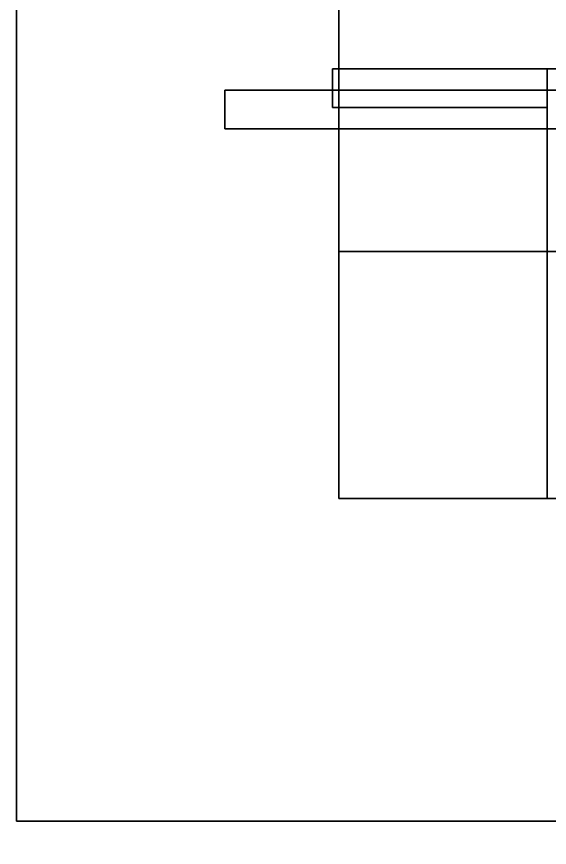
# Model space of a CAD drawing. Extents: x 0 to 6014, y -2453 to 0.
# Drawn here: x 0 to 248, y -1852.3 to -1465.7 of the extents above; entities that cross this region are included whole.
import ezdxf

# ---------------------------------------------------------------- set-up
doc = ezdxf.new("R2010")
doc.units = 0
for name, color, linetype in [('LAYER0', 7, 'CONTINUOUS'), ('LAYER1', 7, 'CONTINUOUS'), ('LAYER506', 254, 'CONTINUOUS'), ('LAYER573', 7, 'CONTINUOUS'), ('LAYER633', 254, 'CONTINUOUS'), ('LAYER697', 7, 'CONTINUOUS')]:
    doc.layers.add(name, color=color, linetype=linetype)

msp = doc.modelspace()

# ---------------------------------------------------------------- linework, layer by layer
at = {"layer": 'LAYER0'}
for points, invisible_edges in [([(1065, -10), (0, -1840), (0, -10), (1065, -10)], 1), ([(0, -1840), (1065, -10), (1065, -265), (0, -1840)], 5), ([(0, -10, 5), (0, -1840), (0, -1840, 5), (0, -10, 5)], 1), ([(0, -1840), (0, -10, 5), (0, -10), (0, -1840)], 1), ([(2107, -1840, 5), (0, -10, 5), (0, -1840, 5), (2107, -1840, 5)], 1), ([(0, -10, 5), (2107, -1840, 5), (1065, -265, 5), (0, -10, 5)], 7), ([(0, -1840), (1065, -265), (2107, -1840), (0, -1840)], 3), ([(2107, -1840, 5), (0, -1840), (2107, -1840), (2107, -1840, 5)], 1), ([(0, -1840), (2107, -1840, 5), (0, -1840, 5), (0, -1840)], 1)]:
    msp.add_3dface(points, dxfattribs=dict(at, invisible_edges=invisible_edges))
at = {"layer": 'LAYER1'}
for points, invisible_edges in [([(0, -10, 5), (150, -160, 5), (0, -1840, 5), (0, -10, 5)], 3), ([(0, -1840, 5), (0, -1415, 1055), (0, -10, 5), (0, -1840, 5)], 3), ([(0, -1415, 2105), (0, -1840, 2334), (0, -10, 2334), (0, -1415, 2105)], 5), ([(150, -1690, 5), (0, -1840, 5), (150, -160, 5), (150, -1690, 5)], 3), ([(150, -1690, 2334), (150, -1415, 2105), (150, -160, 2334), (150, -1690, 2334)], 3), ([(150, -1415, 1055), (150, -1690, 5), (150, -160, 5), (150, -1415, 1055)], 5), ([(0, -1415, 1055), (0, -1840, 5), (0, -1415, 2105), (0, -1415, 1055)], 3), ([(0, -1840, 2334), (0, -1415, 2105), (0, -1840, 5), (0, -1840, 2334)], 3), ([(150, -1415, 2105), (150, -1690, 2334), (150, -1415, 1055), (150, -1415, 2105)], 3), ([(150, -1690, 5), (150, -1415, 1055), (150, -1690, 2334), (150, -1690, 5)], 3), ([(0, -1840, 5), (150, -1690, 5), (2107, -1840, 5), (0, -1840, 5)], 3), ([(2107, -1840, 5), (150, -1690, 5), (2257, -1690, 5), (2107, -1840, 5)], 5), ([(150, -1690, 2334), (2257, -1690, 5), (150, -1690, 5), (150, -1690, 2334)], 1), ([(2257, -1690, 5), (150, -1690, 2334), (2257, -1690, 2334), (2257, -1690, 5)], 1), ([(2107, -1840, 2334), (0, -1840, 5), (2107, -1840, 5), (2107, -1840, 2334)], 1), ([(0, -1840, 5), (2107, -1840, 2334), (0, -1840, 2334), (0, -1840, 5)], 1)]:
    msp.add_3dface(points, dxfattribs=dict(at, invisible_edges=invisible_edges))
at = {"layer": 'LAYER506', "invisible_edges": 1}
for points in [[(97, -1500, 2293), (2247, -1518, 2293), (97, -1518, 2293), (97, -1500, 2293)], [(2247, -1518, 2293), (97, -1500, 2293), (2247, -1500, 2293), (2247, -1518, 2293)], [(97, -1518, 2363), (97, -1500, 2293), (97, -1518, 2293), (97, -1518, 2363)], [(97, -1500, 2293), (97, -1518, 2363), (97, -1500, 2363), (97, -1500, 2293)], [(2247, -1500, 2363), (97, -1518, 2363), (2247, -1518, 2363), (2247, -1500, 2363)], [(97, -1518, 2363), (2247, -1500, 2363), (97, -1500, 2363), (97, -1518, 2363)], [(97, -1500, 2293), (2247, -1500, 2363), (2247, -1500, 2293), (97, -1500, 2293)], [(2247, -1500, 2363), (97, -1500, 2293), (97, -1500, 2363), (2247, -1500, 2363)], [(97, -1518, 2363), (2247, -1518, 2293), (2247, -1518, 2363), (97, -1518, 2363)], [(2247, -1518, 2293), (97, -1518, 2363), (97, -1518, 2293), (2247, -1518, 2293)]]:
    msp.add_3dface(points, dxfattribs=at)
at = {"layer": 'LAYER573', "invisible_edges": 1}
for points in [[(265, -1690, 155), (247, -1490, 155), (265, -1490, 155), (265, -1690, 155)], [(247, -1490, 155), (265, -1690, 155), (247, -1690, 155), (247, -1490, 155)], [(247, -1490, 155), (265, -1490, 2293), (265, -1490, 155), (247, -1490, 155)], [(265, -1490, 2293), (247, -1490, 155), (247, -1490, 2293), (265, -1490, 2293)], [(247, -1690, 2293), (265, -1490, 2293), (247, -1490, 2293), (247, -1690, 2293)], [(265, -1490, 2293), (247, -1690, 2293), (265, -1690, 2293), (265, -1490, 2293)], [(247, -1490, 155), (247, -1690, 2293), (247, -1490, 2293), (247, -1490, 155)], [(247, -1690, 2293), (247, -1490, 155), (247, -1690, 155), (247, -1690, 2293)], [(247, -1690, 2293), (265, -1690, 155), (265, -1690, 2293), (247, -1690, 2293)], [(265, -1690, 155), (247, -1690, 2293), (247, -1690, 155), (265, -1690, 155)]]:
    msp.add_3dface(points, dxfattribs=at)
at = {"layer": 'LAYER633', "invisible_edges": 1}
for points in [[(247, -1490, 155), (147, -1490, 2293), (247, -1490, 2293), (247, -1490, 155)], [(147, -1490, 2293), (247, -1490, 155), (147, -1490, 155), (147, -1490, 2293)], [(247, -1508, 2293), (147, -1490, 2293), (147, -1508, 2293), (247, -1508, 2293)], [(147, -1490, 2293), (247, -1508, 2293), (247, -1490, 2293), (147, -1490, 2293)], [(147, -1508, 155), (147, -1490, 2293), (147, -1490, 155), (147, -1508, 155)], [(147, -1490, 2293), (147, -1508, 155), (147, -1508, 2293), (147, -1490, 2293)], [(247, -1490, 155), (147, -1508, 155), (147, -1490, 155), (247, -1490, 155)], [(147, -1508, 155), (247, -1490, 155), (247, -1508, 155), (147, -1508, 155)], [(247, -1508, 2293), (247, -1490, 155), (247, -1490, 2293), (247, -1508, 2293)], [(247, -1490, 155), (247, -1508, 2293), (247, -1508, 155), (247, -1490, 155)], [(147, -1508, 155), (247, -1508, 2293), (147, -1508, 2293), (147, -1508, 155)], [(247, -1508, 2293), (147, -1508, 155), (247, -1508, 155), (247, -1508, 2293)]]:
    msp.add_3dface(points, dxfattribs=at)
at = {"layer": 'LAYER697', "invisible_edges": 1}
for points in [[(2257, -1575, 5), (150, -1690, 5), (150, -1575, 5), (2257, -1575, 5)], [(150, -1690, 5), (2257, -1575, 5), (2257, -1690, 5), (150, -1690, 5)], [(150, -1575, 155), (2257, -1575, 5), (150, -1575, 5), (150, -1575, 155)], [(2257, -1575, 5), (150, -1575, 155), (2257, -1575, 155), (2257, -1575, 5)], [(150, -1575, 155), (150, -1690, 5), (150, -1690, 155), (150, -1575, 155)], [(150, -1690, 5), (150, -1575, 155), (150, -1575, 5), (150, -1690, 5)], [(2257, -1690, 155), (150, -1575, 155), (150, -1690, 155), (2257, -1690, 155)], [(150, -1575, 155), (2257, -1690, 155), (2257, -1575, 155), (150, -1575, 155)], [(2257, -1690, 155), (150, -1690, 5), (2257, -1690, 5), (2257, -1690, 155)], [(150, -1690, 5), (2257, -1690, 155), (150, -1690, 155), (150, -1690, 5)]]:
    msp.add_3dface(points, dxfattribs=at)

# ---------------------------------------------------------------- meshes
at = {"layer": 'LAYER1'}
mesh = msp.add_polymesh((11, 2), dxfattribs=at)
for k, corner in enumerate([(2257, -1690, 2334), (2257, -2453, 2334), (150, -1690, 2334), (2257, -1690, 2334), (150, -160, 2334), (150, -1690, 2334), (915, -160, 2334), (150, -160, 2334), (915, -415, 2334), (915, -160, 2334), (1660, -415, 2334), (915, -415, 2334), (1660, -150, 2334), (1660, -415, 2334), (4435, -150, 2334), (1660, -150, 2334), (4435, -790, 2334), (4435, -150, 2334), (6013.688, -790, 2334), (4435, -790, 2334), (6013.688, -640, 2334), (4585, -640, 2334)]):
    mesh.set_mesh_vertex(divmod(k, 2), corner)

doc.saveas('drawing.dxf')
